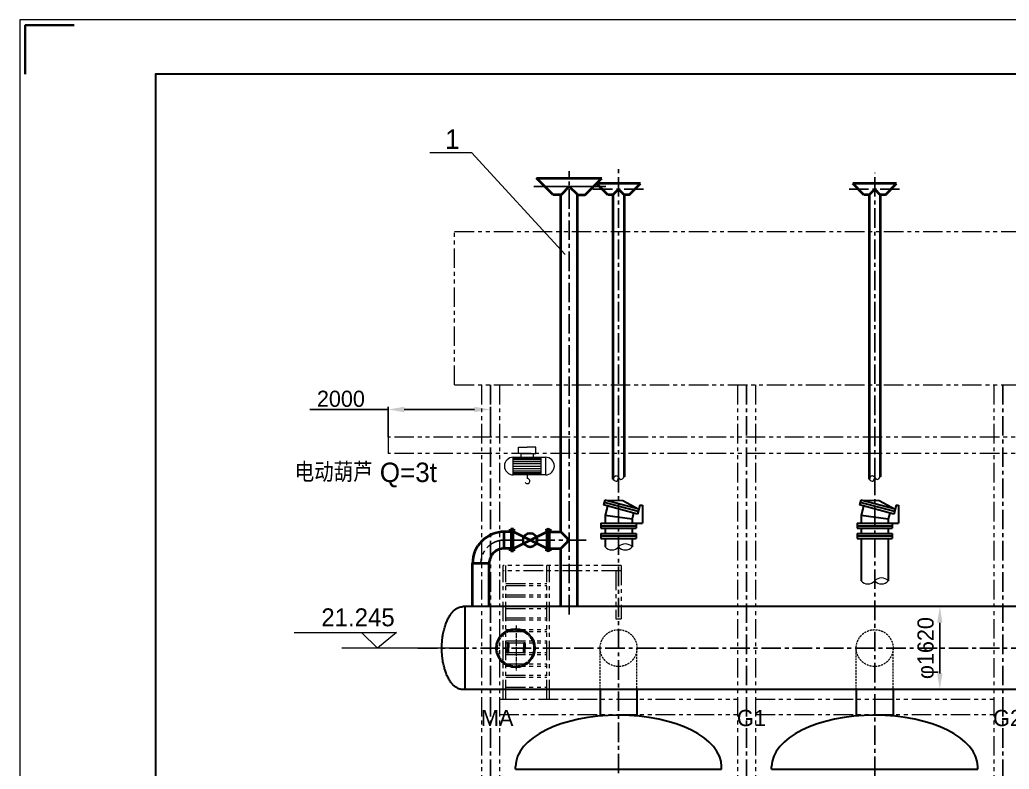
# Model space of a CAD drawing. Header units: millimetres. Extents: x 48549 to 244689, y 99496 to 172785.
# Drawn here: x 120160 to 139476, y 158147 to 172785 of the extents above; entities that cross this region are included whole.
import ezdxf
from ezdxf.enums import TextEntityAlignment as Align

# ---------------------------------------------------------------- set-up
doc = ezdxf.new("R2010")
doc.units = ezdxf.units.MM
doc.header["$LTSCALE"] = 3
for name, pattern in [('CENTER', [50.8, 31.75, -6.35, 6.35, -6.35]), ('CENTERX2', [101.6, 63.5, -12.7, 12.7, -12.7]), ('DASHED', [19.05, 12.7, -6.35]), ('PHANTOMX2', [127, 63.5, -12.7, 12.7, -12.7, 12.7, -12.7])]:
    doc.linetypes.add(name, pattern=pattern)
for name, color, linetype, lineweight in [('center', 1, 'CENTER', 9), ('CON', 7, 'Continuous', 40), ('Layer2', 6, 'Continuous', 9), ('Layer3', 6, 'Continuous', 18), ('Layer4', 4, 'DASHED', 5), ('双点划线', 3, 'PHANTOMX2', 20), ('图层1', 7, 'Continuous', 30), ('图层3', 6, 'Continuous', 9), ('图框_内框线', 5, 'Continuous', 30), ('图框_外框线', 7, 'Continuous', 9), ('图框_角线', 5, 'Continuous', 35)]:
    doc.layers.add(name, color=color, linetype=linetype, lineweight=lineweight)
doc.layers.add('Layer1', color=1, linetype='CENTERX2')
doc.styles.add('仿宋体', font='ttxt1.shx', dxfattribs={"bigfont": 'hzfs.shx'})
doc.dimstyles.new('ISO-25', dxfattribs={"dimtxt": 150, "dimasz": 150, "dimexe": 50, "dimexo": 0, "dimgap": 50, "dimtad": 1, "dimdec": 1, "dimdsep": 46, "dimtxsty": '仿宋体', "dimcen": 2.5, "dimazin": 0, "dimtfac": 1, "dimtdec": 1, "dimtmove": 0, "dimatfit": 3, "dimfxl": 1, "dimarcsym": 0})

# ---------------------------------------------------------------- blocks, each defined once
blk = doc.blocks.new('*D81')
at = {"layer": 'Defpoints', "color": 0, "ltscale": 3}
for p in [(137209, 161323), (138121, 161323), (137209, 159703)]:
    blk.add_point(p, dxfattribs=at)
at = {"layer": '图层3', "color": 0, "lineweight": -2, "ltscale": 3}
for p, q in [((137209, 161323), (138171, 161323)), ((138121, 160018), (138121, 161008)), ((137209, 159703), (138171, 159703))]:
    blk.add_line(p, q, dxfattribs=at)
at = {"layer": '图层3', "color": 0, "ltscale": 3}
for points in [[(138069, 161008), (138174, 161008), (138121, 161323)], [(138069, 160018), (138174, 160018), (138121, 159703)]]:
    blk.add_solid(points, dxfattribs=at)
at = {"layer": '图层3', "color": 0, "ltscale": 3, "insert": (137890, 160513), "char_height": 315, "attachment_point": 5, "rotation": 90, "style": '仿宋体'}
blk.add_mtext('φ1620', dxfattribs=at)
blk = doc.blocks.new('*D94')
at = {"layer": 'Defpoints', "color": 0, "ltscale": 3}
for p in [(127349, 165174), (127349, 164631), (129349, 164631)]:
    blk.add_point(p, dxfattribs=at)
at = {"layer": '图层3', "color": 0, "lineweight": -2, "ltscale": 3}
for p, q in [((127349, 165174), (125824, 165174)), ((127349, 164631), (127349, 165224)), ((129034, 165174), (127664, 165174)), ((129349, 164631), (129349, 165224))]:
    blk.add_line(p, q, dxfattribs=at)
at = {"layer": '图层3', "color": 0, "ltscale": 3}
for points in [[(127664, 165226), (127664, 165121), (127349, 165174)], [(129034, 165226), (129034, 165121), (129349, 165174)]]:
    blk.add_solid(points, dxfattribs=at)
at = {"layer": '图层3', "color": 0, "ltscale": 3, "insert": (126429, 165381), "char_height": 315, "attachment_point": 5, "style": '仿宋体'}
blk.add_mtext('2000', dxfattribs=at)

msp = doc.modelspace()

# ---------------------------------------------------------------- linework, layer by layer
at = {"layer": 'center'}
msp.add_line((129849.366, 160954.547), (129849.366, 160071.726), dxfattribs=at)
msp.add_circle((129838.837, 160513.134), 352.5, dxfattribs=at)
at = {"layer": 'CON'}
for p, q in [((130250.583, 169693.175), (131525.583, 169693.175)), ((130575.583, 169368.175), (130250.583, 169693.175)), ((131200.583, 169368.175), (131525.583, 169693.175)), ((130888.083, 169530.675), (130727.063, 169368.175)), ((131052.063, 169368.175), (130888.083, 169530.675)), ((131639.865, 169368.172), (131420.865, 169587.172)), ((132277.865, 169587.172), (131420.865, 169587.172)), ((131849.365, 169477.672), (131739.865, 169368.172)), ((131958.865, 169368.172), (131849.365, 169477.672)), ((132058.865, 169368.172), (132277.865, 169587.172)), ((136639.865, 169368.172), (136420.865, 169587.172)), ((137277.865, 169587.172), (136420.865, 169587.172)), ((136849.365, 169477.672), (136739.865, 169368.172)), ((136958.865, 169368.172), (136849.365, 169477.672)), ((137058.865, 169368.172), (137277.865, 169587.172)), ((130725.583, 169368.175), (130575.583, 169368.175)), ((130724.906, 162785.597), (130725.541, 169368.175)), ((130727.063, 169368.175), (130725.583, 169368.175)), ((131049.836, 161323.608), (131050.583, 169368.175)), ((131050.583, 169368.175), (131200.583, 169368.175)), ((131739.865, 169368.172), (131639.865, 169368.172)), ((131739.865, 169368.172), (131739.865, 163814.306)), ((131958.865, 169368.172), (131958.865, 163859.361)), ((132058.865, 169368.172), (131958.865, 169368.172)), ((136739.865, 169368.172), (136639.865, 169368.172)), ((136739.865, 169368.172), (136739.865, 163814.306)), ((136958.865, 169368.172), (136958.865, 163859.361)), ((137058.865, 169368.172), (136958.865, 169368.172)), ((129744.836, 162785.667), (129618.836, 162785.667)), ((129618.836, 162460.667), (129618.836, 162785.667)), ((129795.836, 162460.667), (130447.836, 162785.667)), ((130447.836, 162460.667), (129795.836, 162785.667)), ((130498.836, 162785.667), (130724.836, 162785.667)), ((130887.336, 162623.167), (130724.836, 162785.667)), ((129744.836, 162460.667), (129618.836, 162460.667)), ((130498.836, 162460.667), (130724.836, 162460.667)), ((130724.836, 162460.667), (130887.336, 162623.167)), ((130724.839, 161323.133), (130724.839, 162460.664)), ((128999.336, 161323.136), (128999.336, 162166.167)), ((129324.336, 162166.167), (128999.336, 162166.167)), ((129324.336, 161323.136), (129324.336, 162166.167))]:
    msp.add_line(p, q, dxfattribs=at)
msp.add_circle((130121.836, 162623.167), 136.396, dxfattribs=at)
for radius in [619.5, 294.5]:
    msp.add_arc((129618.836, 162166.167), radius, 89.9999893, 179.9999893, dxfattribs=at)
at = {"layer": 'Layer1', "ltscale": 2}
for p, q in [((130887.336, 161171.135), (130887.338, 169825.923)), ((131849.365, 163845.675), (131849.365, 169936.251)), ((136849.365, 163845.675), (136849.365, 169798.52)), ((131349.302, 169477.672), (132335.078, 169477.672)), ((136349.302, 169477.672), (137335.078, 169477.672)), ((129349.365, 165653.166), (129349.363, 138736.5)), ((134349.365, 165653.166), (134349.363, 138736.5)), ((139349.365, 165653.166), (139349.363, 138736.499)), ((131849.365, 163934.906), (131849.363, 138736.5)), ((136849.365, 163879.767), (136849.363, 138736.5)), ((129706.147, 162820.667), (129828.33, 162820.667)), ((130537.526, 162820.667), (130415.343, 162820.667)), ((129616.336, 162623.167), (131251.307, 162623.167)), ((129706.147, 162425.667), (129828.33, 162425.667)), ((130537.526, 162425.667), (130415.343, 162425.667)), ((127932.696, 160513.134), (153849.354, 160513.133))]:
    msp.add_line(p, q, dxfattribs=at)
at = {"layer": 'Layer1', "ltscale": 10}
msp.add_line((130196.04, 169530.675), (131602.069, 169530.675), dxfattribs=at)
at = {"layer": 'Layer1'}
for p, q in [((129688.127, 160517.821), (129688.127, 160406.121)), ((130010.581, 160516.631), (130010.581, 160628.331)), ((130010.581, 160517.821), (130010.581, 160406.121))]:
    msp.add_line(p, q, dxfattribs=at)
at = {"layer": 'Layer1', "ltscale": 2}
msp.add_arc((129618.836, 162166.167), 457, 89.9999893, 179.9999893, dxfattribs=at)
at = {"layer": 'Layer2'}
for centre, start, end in [((131717.114, 162606.576), 221.6077795, 318.3922239), ((131981.614, 162371.678), 41.6077795, 138.3922239), ((131981.614, 162606.576), 221.6077795, 318.3922239), ((136981.615, 161707.706), 41.6077778, 138.3922222), ((136717.115, 161942.605), 221.6077778, 318.3922222), ((136981.615, 161942.605), 221.6077778, 318.3922222)]:
    msp.add_arc(centre, 176.874, start, end, dxfattribs=at)
at = {"layer": 'Layer3'}
for p, q in [((125514.084, 160819.607), (127517.08, 160819.607)), ((127146.257, 160513.137), (126829.904, 160819.607)), ((127517.08, 160819.607), (127146.257, 160513.137)), ((128849.365, 160513.136), (126446.371, 160513.137))]:
    msp.add_line(p, q, dxfattribs=at)
at = {"layer": 'Layer4'}
for p, q in [((131489.363, 159703.133), (131489.363, 160513.133)), ((132209.366, 159503.133), (132209.366, 160513.133)), ((136489.363, 159703.133), (136489.363, 160513.133)), ((137209.367, 159503.133), (137209.367, 160513.133))]:
    msp.add_line(p, q, dxfattribs=at)
for centre in [(131849.365, 160513.133), (136849.365, 160513.133)]:
    msp.add_circle(centre, 360.002, dxfattribs=at)
at = {"layer": '双点划线', "ltscale": 2}
for p, q in [((128649.365, 165653.166), (128649.365, 168653.166)), ((128649.365, 168653.166), (154239.181, 168653.166)), ((128649.365, 165653.166), (154524.365, 165653.166)), ((129174.365, 165653.166), (129174.363, 139348.139)), ((129524.365, 165653.166), (129524.363, 139348.139)), ((134174.365, 165653.166), (134174.363, 139348.139)), ((134524.365, 165653.166), (134524.363, 139348.139)), ((139174.365, 165653.166), (139174.363, 139348.139)), ((127349.365, 164631.061), (127349.365, 164313.061)), ((154524.365, 164631.061), (127349.365, 164631.061)), ((154524.365, 164313.061), (127349.365, 164313.061)), ((129599.362, 159513.135), (129599.362, 162123.157)), ((131899.357, 162123.158), (129599.366, 162123.159)), ((129649.362, 159513.135), (129649.362, 162123.157)), ((130449.362, 159513.135), (130449.362, 162123.157)), ((130499.362, 159513.135), (130499.362, 162123.157)), ((131899.357, 162123.158), (131899.357, 161084.352)), ((131899.357, 162023.158), (129599.366, 162023.159)), ((131799.357, 162023.158), (131799.357, 161084.352)), ((129649.366, 161777.534), (130449.366, 161777.534)), ((129649.366, 161737.534), (130449.366, 161737.534)), ((129649.366, 161552.534), (130449.366, 161552.534)), ((129649.366, 161512.534), (130449.366, 161512.534)), ((129649.366, 161327.534), (130449.366, 161327.534)), ((129649.366, 161287.534), (130449.366, 161287.534)), ((129649.366, 161102.534), (130449.366, 161102.534)), ((129649.366, 161062.534), (130449.366, 161062.534)), ((131799.357, 161084.352), (131899.357, 161084.352)), ((129649.366, 160877.534), (130449.366, 160877.534)), ((129649.366, 160837.534), (130449.366, 160837.534)), ((129649.366, 160652.534), (130449.366, 160652.534)), ((129649.366, 160612.534), (130449.366, 160612.534)), ((129649.366, 160427.534), (130449.366, 160427.534)), ((129649.366, 160387.534), (130449.366, 160387.534)), ((129649.366, 160202.534), (130449.366, 160202.534)), ((129649.366, 160162.534), (130449.366, 160162.534)), ((129649.366, 159982.534), (130449.366, 159982.534)), ((129649.366, 159942.534), (130449.366, 159942.534)), ((129649.366, 159752.534), (130449.366, 159752.534)), ((129649.366, 159712.534), (130449.366, 159712.534)), ((129524.361, 159513.138), (134174.365, 159513.138)), ((134524.361, 159513.137), (139174.365, 159513.137)), ((129524.361, 159213.138), (134174.365, 159213.138)), ((134524.361, 159213.137), (139174.365, 159213.137))]:
    msp.add_line(p, q, dxfattribs=at)
at = {"layer": '图层1'}
for p, q in [((131581.308, 163404.654), (131555.426, 163308.062)), ((132220.949, 163129.736), (131555.426, 163308.062)), ((132233.89, 163178.032), (131568.367, 163356.358)), ((131581.308, 163404.654), (131934.775, 163392.765)), ((132246.83, 163226.328), (131581.308, 163404.654)), ((131632.7, 163287.356), (131584.864, 163108.832)), ((131934.775, 163392.765), (132246.83, 163226.328)), ((132267.411, 163303.137), (132220.949, 163129.736)), ((132267.411, 163303.137), (132313.864, 163303.137)), ((132313.864, 163303.137), (132313.864, 162953.137)), ((136581.308, 163404.654), (136555.426, 163308.062)), ((137220.949, 163129.736), (136555.426, 163308.062)), ((137233.89, 163178.032), (136568.367, 163356.358)), ((136581.308, 163404.654), (136934.775, 163392.765)), ((137246.831, 163226.328), (136581.308, 163404.654)), ((136632.7, 163287.356), (136584.865, 163108.832)), ((136934.775, 163392.765), (137246.831, 163226.328)), ((137267.412, 163303.137), (137220.949, 163129.736)), ((137267.412, 163303.137), (137313.865, 163303.137)), ((137313.865, 163303.137), (137313.865, 162953.137)), ((131584.864, 163108.832), (131584.864, 162953.137)), ((131584.864, 163108.832), (132113.864, 163039.188)), ((132143.675, 163150.441), (132113.864, 163039.188)), ((132113.864, 163039.188), (132113.864, 162953.137)), ((136584.865, 163108.832), (136584.865, 162953.137)), ((136584.865, 163108.832), (137113.865, 163039.188)), ((137143.675, 163150.441), (137113.865, 163039.188)), ((137113.865, 163039.188), (137113.865, 162953.137)), ((129744.836, 162840.667), (129744.836, 162405.667)), ((129768.836, 162840.667), (129744.836, 162840.667)), ((129768.836, 162405.667), (129768.836, 162840.667)), ((129768.836, 162840.667), (129771.836, 162840.667)), ((129771.836, 162840.667), (129771.836, 162405.667)), ((129771.836, 162840.667), (129771.836, 162405.667)), ((129795.836, 162840.667), (129771.836, 162840.667)), ((129795.836, 162405.667), (129795.836, 162840.667)), ((130447.836, 162405.667), (130447.836, 162840.667)), ((130447.836, 162840.667), (130471.836, 162840.667)), ((130474.836, 162840.667), (130471.836, 162840.667)), ((130471.836, 162840.667), (130471.836, 162405.667)), ((130471.836, 162840.667), (130471.836, 162405.667)), ((130474.836, 162405.667), (130474.836, 162840.667)), ((130474.836, 162840.667), (130498.836, 162840.667)), ((130498.836, 162840.667), (130498.836, 162405.667)), ((131504.864, 162953.137), (131504.864, 162853.137)), ((131504.864, 162953.137), (132313.864, 162953.137)), ((131504.864, 162903.137), (132193.864, 162903.137)), ((131504.864, 162853.137), (132193.864, 162853.137)), ((131584.864, 162853.137), (131584.864, 162753.137)), ((132113.864, 162853.137), (132113.864, 162753.137)), ((132193.864, 162953.137), (132193.864, 162853.137)), ((136504.865, 162953.137), (136504.865, 162853.137)), ((136504.865, 162953.137), (137313.865, 162953.137)), ((136504.865, 162903.137), (137193.865, 162903.137)), ((136504.865, 162853.137), (137193.865, 162853.137)), ((136584.865, 162853.137), (136584.865, 162753.137)), ((137113.865, 162853.137), (137113.865, 162753.137)), ((137193.865, 162953.137), (137193.865, 162853.137)), ((131504.864, 162753.137), (131504.864, 162653.137)), ((131504.864, 162753.137), (132193.864, 162753.137)), ((131504.864, 162703.137), (132193.864, 162703.137)), ((131504.864, 162653.137), (132193.864, 162653.137)), ((131584.864, 162653.137), (131584.864, 162489.127)), ((132113.864, 162653.137), (132113.864, 162489.127)), ((132193.864, 162753.137), (132193.864, 162653.137)), ((136504.865, 162753.137), (136504.865, 162653.137)), ((136504.865, 162753.137), (137193.865, 162753.137)), ((136504.865, 162703.137), (137193.865, 162703.137)), ((136504.865, 162653.137), (137193.865, 162653.137)), ((136584.865, 162653.137), (136584.865, 161825.156)), ((137113.865, 162653.137), (137113.865, 161825.156)), ((137193.865, 162753.137), (137193.865, 162653.137)), ((129744.836, 162405.667), (129768.836, 162405.667)), ((129771.836, 162405.667), (129768.836, 162405.667)), ((129771.836, 162405.667), (129795.836, 162405.667)), ((130471.836, 162405.667), (130447.836, 162405.667)), ((130471.836, 162405.667), (130474.836, 162405.667)), ((130498.836, 162405.667), (130474.836, 162405.667)), ((139849.376, 161323.134), (128809.365, 161323.136)), ((128849.365, 161323.136), (128849.365, 159703.136)), ((129678.127, 160602.631), (129678.127, 160517.226)), ((129678.127, 160431.821), (129678.127, 160517.226)), ((129688.127, 160516.631), (129688.127, 160628.331)), ((129698.127, 160602.631), (129698.127, 160517.226)), ((129698.127, 160431.821), (129698.127, 160517.226)), ((130000.581, 160602.631), (130000.581, 160517.226)), ((130000.581, 160431.821), (130000.581, 160517.226)), ((130020.581, 160602.631), (130020.581, 160517.226)), ((130020.581, 160431.821), (130020.581, 160517.226)), ((140449.376, 159703.134), (128809.365, 159703.136)), ((131489.363, 159703.133), (131489.363, 159186.905)), ((132209.363, 159703.133), (132209.363, 159186.905)), ((136489.363, 159703.133), (136489.363, 159186.905)), ((137209.363, 159703.133), (137209.363, 159186.905)), ((136489.363, 159447.139), (136489.363, 159186.905)), ((137209.363, 159447.139), (137209.363, 159186.905)), ((129837.363, 158147.139), (129837.363, 158197.139)), ((129837.363, 158147.139), (133861.363, 158147.139)), ((133861.363, 158147.139), (133861.363, 158197.139)), ((134837.363, 158147.139), (134837.363, 158197.139)), ((134837.363, 158147.139), (138861.363, 158147.139)), ((138861.363, 158147.139), (138861.363, 158197.139))]:
    msp.add_line(p, q, dxfattribs=at)
msp.add_circle((129838.837, 160513.134), 377.5, dxfattribs=at)
for centre, start, end in [((129688.127, 160602.631), 359.9999893, 179.9999893), ((130010.581, 160602.631), 359.9999893, 179.9999893), ((129688.127, 160431.821), 179.9999893, 359.9999893), ((130010.581, 160431.821), 179.9999893, 359.9999893)]:
    msp.add_arc(centre, 10, start, end, dxfattribs=at)
for centre in [(131849.363, 158197.139), (136849.363, 158197.139)]:
    msp.add_ellipse(centre, major_axis=(-2012, 0), ratio=0.5, start_param=3.141592654, end_param=6.283185307, dxfattribs=at)
msp.add_open_spline([(128809.365, 159703.136), (128798.218, 159703.136), (128787.071, 159704.025), (128764.876, 159707.567), (128753.83, 159710.22), (128731.926, 159717.255), (128721.069, 159721.638), (128693.051, 159735.284), (128676.104, 159745.893), (128643.165, 159771.238), (128627.172, 159785.975), (128596.358, 159819.299), (128581.536, 159837.888), (128553.265, 159878.605), (128539.816, 159900.734), (128514.484, 159948.173), (128502.6, 159973.484), (128480.572, 160026.879), (128470.427, 160054.964), (128452.033, 160113.457), (128443.782, 160143.864), (128429.302, 160206.511), (128423.072, 160238.75), (128412.73, 160304.539), (128408.618, 160338.088), (128402.577, 160405.951), (128400.647, 160440.266), (128399.001, 160509.104), (128399.285, 160543.628), (128402.06, 160612.323), (128404.552, 160646.494), (128411.705, 160713.931), (128416.367, 160747.196), (128427.785, 160812.28), (128434.542, 160844.099), (128450.048, 160905.777), (128458.796, 160935.636), (128478.149, 160992.911), (128488.754, 161020.328), (128511.66, 161072.278), (128523.962, 161096.812), (128550.082, 161142.6), (128563.901, 161163.856), (128592.861, 161202.742), (128608.002, 161220.374), (128639.401, 161251.71), (128655.66, 161265.416), (128689.069, 161288.634), (128706.221, 161298.147), (128738.008, 161311.433), (128752.542, 161315.93), (128781.179, 161321.715), (128795.272, 161323.136), (128809.365, 161323.136)], degree=3, knots=[3.141592654, 3.141592654, 3.141592654, 3.141592654, 3.221214895, 3.221214895, 3.300837136, 3.300837136, 3.380459378, 3.380459378, 3.508873979, 3.508873979, 3.63728858, 3.63728858, 3.765703181, 3.765703181, 3.894117782, 3.894117782, 4.022532383, 4.022532383, 4.150946984, 4.150946984, 4.279361585, 4.279361585, 4.407776186, 4.407776186, 4.536190787, 4.536190787, 4.664605388, 4.664605388, 4.793019989, 4.793019989, 4.92143459, 4.92143459, 5.049849191, 5.049849191, 5.178263792, 5.178263792, 5.306678393, 5.306678393, 5.435092994, 5.435092994, 5.563507595, 5.563507595, 5.691922196, 5.691922196, 5.820336797, 5.820336797, 5.948751398, 5.948751398, 6.077165999, 6.077165999, 6.182519669, 6.182519669, 6.283185307, 6.283185307, 6.283185307, 6.283185307], dxfattribs=at)
at = {"layer": '图层3', "ltscale": 3}
for p in [(128164.797, 170195.054), (130807.495, 168198.491)]:
    msp.add_line(p, (128981.124, 170195.054), dxfattribs=at)
at = {"layer": '图层3'}
for p, q in [((129895.608, 164313.061), (129895.608, 164438.56)), ((129895.608, 164438.56), (130066.572, 164438.56)), ((130237.535, 164438.56), (130066.572, 164438.56)), ((130237.535, 164313.061), (130237.535, 164438.56)), ((129794.432, 164242.047), (130423.377, 164242.047)), ((129794.432, 163896.742), (129794.432, 164242.047)), ((129794.432, 164220.354), (130329.089, 164220.354)), ((129794.432, 164195.587), (130329.089, 164195.587)), ((129950.037, 164313.061), (129895.608, 164313.061)), ((129950.037, 164242.047), (129950.037, 164313.061)), ((129950.037, 164313.061), (130183.106, 164313.061)), ((130183.106, 164313.061), (130183.106, 164242.047)), ((130183.106, 164313.061), (130237.535, 164313.061)), ((130329.089, 164242.047), (130329.089, 163896.742)), ((130423.377, 164242.047), (130423.377, 163896.742)), ((129794.432, 164160.432), (130329.089, 164160.432)), ((129794.432, 164120.588), (130329.089, 164120.588)), ((129794.432, 164069.394), (130329.089, 164069.394)), ((129794.432, 164018.2), (130329.089, 164018.2)), ((129794.432, 163978.357), (130329.089, 163978.357)), ((129794.432, 163943.202), (130329.089, 163943.202)), ((129794.432, 163918.434), (130329.089, 163918.434)), ((130423.377, 163896.742), (129794.432, 163896.742)), ((130066.572, 163896.742), (130066.572, 163826.364))]:
    msp.add_line(p, q, dxfattribs=at)
for centre, radius, start, end in [((129794.432, 164069.394), 172.652, 90, 270), ((130423.377, 164069.394), 172.652, 270, 90), ((130066.572, 163775.606), 50.759, 216.4294018, 90)]:
    msp.add_arc(centre, radius, start, end, dxfattribs=at)
for points in [[(131739.865, 163814.306), (131805.449, 163883.517), (131896.112, 163807.024), (131958.865, 163859.361)], [(131739.865, 163814.306), (131815.522, 163770.79), (131849.365, 163845.675)], [(136739.865, 163814.306), (136805.449, 163883.517), (136896.112, 163807.024), (136958.865, 163859.361)], [(136739.865, 163814.306), (136815.522, 163770.79), (136849.365, 163845.675)]]:
    msp.add_spline(points, degree=3, dxfattribs=at)
at = {"layer": '图框_内框线'}
msp.add_lwpolyline([(122808.01, 110926.221), (208182.226, 110926.221), (208182.226, 171726.221), (122808.01, 171726.221)], close=True, dxfattribs=at)
at = {"layer": '图框_外框线'}
msp.add_lwpolyline([(120159.926, 109866.988), (209241.459, 109866.988), (209241.459, 172785.455), (120159.926, 172785.455)], close=True, dxfattribs=at)
at = {"layer": '图框_角线', "flags": 128}
msp.add_lwpolyline([(120265.849, 171726.221), (120265.849, 172679.531), (121219.159, 172679.531)], dxfattribs=at)

# ---------------------------------------------------------------- texts
at = {"layer": 'Layer3', "style": '仿宋体'}
msp.add_text('1', height=380, dxfattribs=at).set_placement((128605.979, 170453.633), align=Align.MIDDLE)
msp.add_text('电动葫芦 Q=3t ', height=380, dxfattribs=at).set_placement((125527.072, 163756.002))
for s, p in [('MA', (129160.773, 159147.427)), ('G1', (134160.773, 159147.427)), ('G2', (139160.773, 159147.426))]:
    msp.add_text(s, height=317.7703, dxfattribs=at).set_placement(p, align=Align.MIDDLE_LEFT)
at = {"layer": 'Layer3', "insert": (126762.664, 161111.392), "char_height": 350, "width": 2020.35604, "attachment_point": 5, "rotation": 359.9999893, "style": '仿宋体'}
msp.add_mtext('21.245', dxfattribs=at)

# ---------------------------------------------------------------- dimensions: what is measured, and where the dimension line sits
at = {"layer": '图层3', "ltscale": 3}
dim = msp.add_linear_dim(base=(127349.365, 165173.9), p1=(129349.365, 164631.061), p2=(127349.365, 164631.061), dimstyle='ISO-25', override={"dimtxt": 315, "dimasz": 315}, dxfattribs=at)
dim.commit()
dim.dimension.update_dxf_attribs({"geometry": '*D94', "text_midpoint": (126429.365, 165173.9), "dimtype": 160})
dim = msp.add_linear_dim(base=(138121.022, 161323.133), p1=(137209.367, 159703.133), p2=(137209.367, 161323.133), angle=89.9999893, text='φ1620', dimstyle='ISO-25', override={"dimtxt": 315, "dimasz": 315}, dxfattribs=at)
dim.commit()
dim.dimension.update_dxf_attribs({"geometry": '*D81', "text_midpoint": (137889.684, 160513.133)})

doc.saveas('drawing.dxf')
